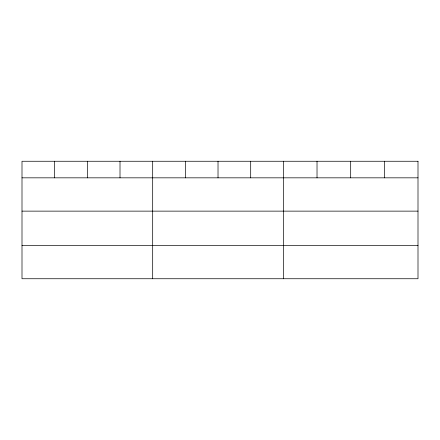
<?xml version="1.0" encoding="UTF-8"?>
<svg xmlns="http://www.w3.org/2000/svg" width="440" height="440" viewBox="0 0 440 440"><rect width="100%" height="100%" fill="white"/><g stroke="black" fill="none" stroke-linecap="round" stroke-linejoin="round"><path stroke-width="0.66" d="M22 177.832L418 177.832M22 211.129L418 211.129M22 245.438L418 245.438M384.34 161.26L384.34 177.832M350.68 161.26L350.68 177.832M317.02 161.26L317.02 177.832M283.36 161.26L283.36 278.74M250.69 161.26L250.69 177.832M218.02 161.26L218.02 177.832M185.35 161.26L185.35 177.832M152.68 161.26L152.68 278.74M120.01 161.26L120.01 177.832M87.34 161.26L87.34 177.832M54.67 161.26L54.67 177.832M418 161.26L22 161.26L22 278.74L418 278.74L418 161.26"/></g></svg>
